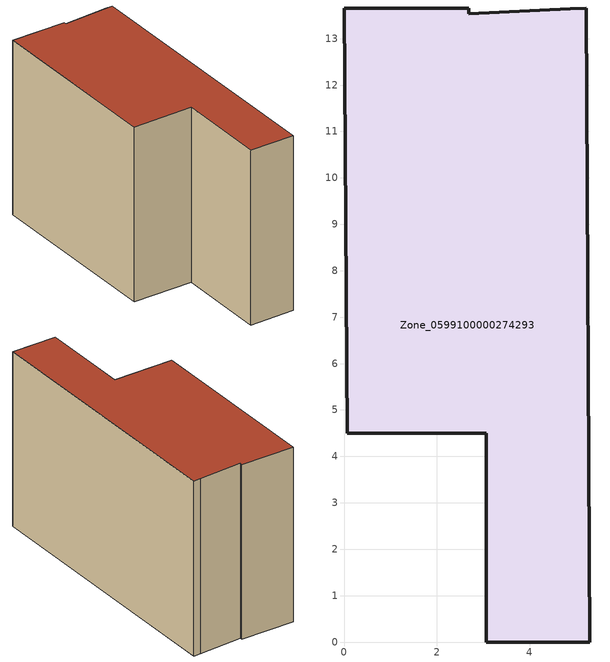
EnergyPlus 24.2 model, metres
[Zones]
Zone_0599100000274293
 floor ground (C_G): 4.87,13.64 5.22,13.66 5.3,0 3.06,0 3.06,4.5 0.07,4.5 0,13.66 2.69,13.66 2.69,13.53 z0
 wall outside (C_F): 2.69,13.66 0,13.66 0.07,4.5 3.06,4.5 3.06,0 5.3,0 5.22,13.66 4.87,13.64 2.69,13.53 2.69,13.66 z0:8.72
 roof outside (C_R): 5.22,13.66 4.87,13.64 2.69,13.53 2.69,13.66 0,13.66 0.07,4.5 3.06,4.5 3.06,0 5.3,0 z8.72
[BUILDING]
Pand.0599100000274293: North Axis=0; Terrain=City; Loads Convergence Tolerance Value=0.04; Temperature Convergence Tolerance Value=0.4; Solar Distribution=FullExterior; Maximum Number of Warmup Days=25; Minimum Number of Warmup Days=1
[Site:Location]
Rotterdam.The.Hague.AP_ZH_NLD Design_Conditions: Latitude=51.96; Longitude=4.45; Time Zone=1; Elevation=-4.5
[SITE:GROUNDTEMPERATURE:BUILDINGSURFACE]
18, 18, 18, 18, 18, 18, 18, 18, 18, 18, 18, 18
[MATERIAL] Thermal Absorptance=0.9; Solar Absorptance=0.7; Visible Absorptance=0.7
Name | Roughness | Thickness | Conductivity | Density | Specific Heat
G.TI.1975-1991 | MediumSmooth | 0.15 | 0.288461 | 540 | 1210
F.TI.1975-1991 | Rough | 0.3 | 0.230769 | 1920 | 840
R.TI.1975-1991 | MediumRough | 0.2 | 0.153846 | 1500 | 1000
[CONSTRUCTION]
C_G: G.TI.1975-1991
C_F: F.TI.1975-1991
C_R: R.TI.1975-1991
[ZONE]
Zone_0599100000274293: Type=1; Multiplier=1; Ceiling Height=Autocalculate; Volume=Autocalculate; Floor Area=autocalculate; Part of Total Floor Area=Yes
[ZONEINFILTRATION:DESIGNFLOWRATE]
Infil_Zone_0599100000274293: Zone or ZoneList or Space or SpaceList=Zone_0599100000274293; Schedule=AlwaysOn; Design Flow Rate Calculation Method=Flow/Area; Flow Rate per Floor Area=0.003; Constant Term Coefficient=1; Temperature Term Coefficient=0; Velocity Term Coefficient=0; Velocity Squared Term Coefficient=0
[HVACTEMPLATE:ZONE:IDEALLOADSAIRSYSTEM]
Zone_0599100000274293: Maximum Heating Supply Air Temperature=50; Minimum Cooling Supply Air Temperature=13; Maximum Heating Supply Air Humidity Ratio=0.0156; Minimum Cooling Supply Air Humidity Ratio=0.0077; Heating Limit=NoLimit; Cooling Limit=NoLimit; Dehumidification Control Type=ConstantSensibleHeatRatio; Cooling Sensible Heat Ratio=0.7; Dehumidification Setpoint=60; Humidification Control Type=None; Humidification Setpoint=30; Outdoor Air Method=None; Outdoor Air Flow Rate per Person=0.00944; Outdoor Air Flow Rate per Zone Floor Area=0; Outdoor Air Flow Rate per Zone=0; Demand Controlled Ventilation Type=None; Outdoor Air Economizer Type=NoEconomizer; Heat Recovery Type=None; Sensible Heat Recovery Effectiveness=0.7; Latent Heat Recovery Effectiveness=0.65
[ZONECONTROL:THERMOSTAT]
ThermostatControl_Zone_0599100000274293: Zone or ZoneList=Zone_0599100000274293; Control Type Schedule=DualSetpointControlType; Control 1=Thermostat_Zone_0599100000274293; Temperature Difference Between Cutout And Setpoint=0
[THERMOSTATSETPOINT:DUALSETPOINT]
Thermostat_Zone_0599100000274293: Heating Setpoint Temperature Schedule=HeatingSetpoint_Zone_0599100000274293; Cooling Setpoint Temperature Schedule=CoolingSetpoint_Zone_0599100000274293
[SCHEDULE:COMPACT]
HeatingSetpoint_Zone_0599100000274293: Through: 12/31, For: AllDays, Until: 24:00, 21
CoolingSetpoint_Zone_0599100000274293: Through: 12/31, For: AllDays, Until: 24:00, 24
DualSetpointControlType: Through: 12/31, For: AllDays, Until: 24:00, 4
AlwaysOn: Through: 12/31, For: AllDays, Until: 24:00, 1
